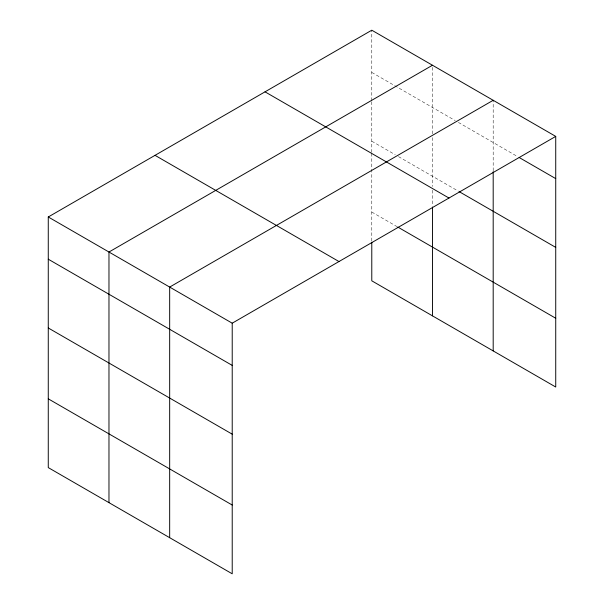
<?xml version="1.0" encoding="UTF-8"?>
<svg xmlns="http://www.w3.org/2000/svg" width="604" height="604" viewBox="0 0 604 604"><rect width="100%" height="100%" fill="white"/><g stroke="black" fill="none" stroke-linecap="round" stroke-linejoin="round"><path stroke-width="0.45" stroke-dasharray="3.02 2.27" d="M371.785 152.374L371.785 101.623M371.785 100.679L371.785 30.2M432.487 137.614L432.487 186.493M432.487 133.839L432.487 65.247M493.189 170.773L493.189 100.294M371.785 72.42L455.152 120.551M458.391 122.416L517.56 156.579M371.785 141.193L395.258 154.737M398.497 156.61L458.391 191.189M371.785 212.049L396.873 226.53M432.487 190.222L432.487 206.07M371.785 153.31L371.785 241.253"/><path stroke-width="0.91" d="M555.733 136.398L371.785 30.2L48.267 216.979L48.267 467.602L232.215 573.8L232.215 323.185L555.733 136.398L555.733 387.021L371.785 280.815L371.785 242.189M493.189 171.717L493.189 350.909M432.487 65.247L108.969 252.027L108.969 502.649M493.189 100.294L169.671 287.074L169.671 537.688M519.183 157.516L555.733 178.618M459.199 191.657L555.733 247.391M265.028 91.838L448.968 198.037M397.681 226.998L555.733 318.248M155.032 155.341L338.972 261.547M48.267 216.979L232.215 323.185M48.267 259.199L232.215 365.397M48.267 327.972L232.215 434.17M48.267 398.829L232.215 505.027M432.487 207.006L432.487 315.862"/></g></svg>
